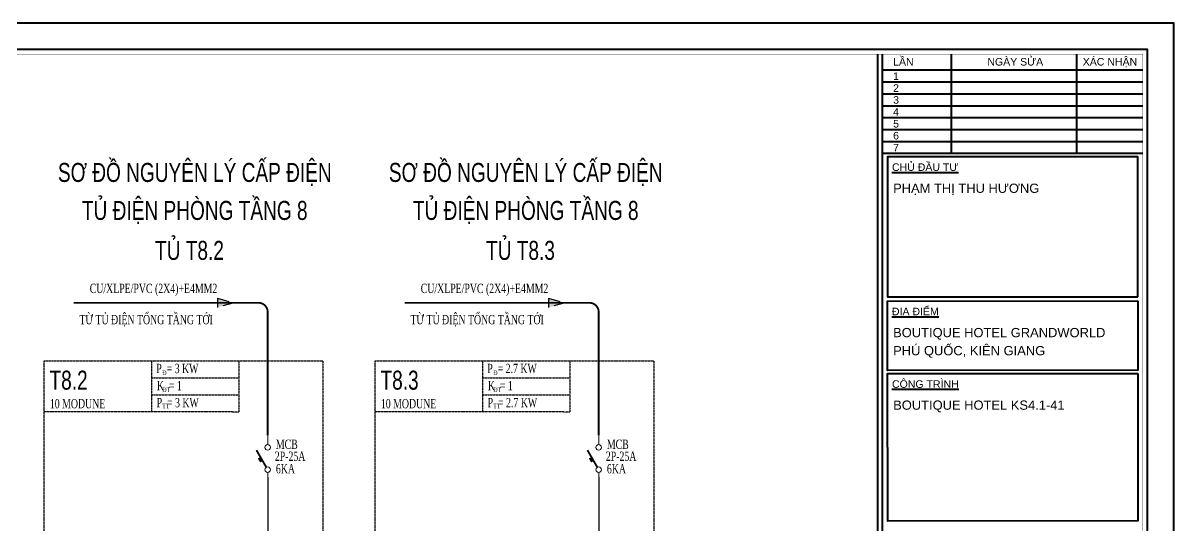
# Model space of a CAD drawing. Header units: inches. Extents: x -30463 to 18, y -115022 to 17.
# Drawn here: x -16762 to -349, y -100889 to -93727 of the extents above; entities that cross this region are included whole.
import ezdxf
from ezdxf.enums import TextEntityAlignment as Align

# ---------------------------------------------------------------- set-up
doc = ezdxf.new("R2010")
doc.units = ezdxf.units.IN
doc.header["$MEASUREMENT"] = 0
for name, pattern in [('CENTER2', [1.125, 0.75, -0.125, 0.125, -0.125]), ('DASHED', [0.282222, 0.141111, -0.141111]), ('HIDDEN', [9.525, 6.35, -3.175])]:
    doc.linetypes.add(name, pattern=pattern)
for name, color, linetype, lineweight in [('6', 6, 'Continuous', 60), ('cat1', 252, 'Continuous', 40), ('dây điện 2', 32, 'Continuous', 25), ('E-TEXT', 4, 'Continuous', 13), ('TBD', 2, 'Continuous', 15)]:
    doc.layers.add(name, color=color, linetype=linetype, lineweight=lineweight)
for name, color, linetype in [('day dan', 3, 'Continuous'), ('Sche', 2, 'Continuous'), ('tbi', 5, 'Continuous'), ('TEXT-E', 30, 'Continuous'), ('XT-Thiet bi dien', 50, 'HIDDEN')]:
    doc.layers.add(name, color=color, linetype=linetype)
doc.styles.add('0-Thuong', font='vntimeh.shx', dxfattribs={"width": 0.7})
doc.styles.add('VnAvantH', font='')
doc.styles.add('VuKtGhiChu', font='arial.ttf', dxfattribs={"height": 2})
doc.styles.add('XT-Text dien', font='vntimeh.shx', dxfattribs={"width": 0.7})
doc.styles.get('VnAvantH').set_extended_font_data('.VnAvantH')

# ---------------------------------------------------------------- blocks, each defined once
blk = doc.blocks.new('A$C074D4DC1')
at = {"color": 142, "true_color": 0x00a1d6}
blk.add_line((38460, 29902), (38460, -377), dxfattribs=at)
at = {"ltscale": 100}
for p, q in [((38565, -377), (38565, 29902)), ((40026, 27808), (40026, 29902)), ((38565, 29573), (44073, 29573)), ((38565, 29321), (44073, 29321)), ((38565, 29069), (44073, 29069)), ((38565, 28816), (44073, 28816)), ((38565, 28564), (44073, 28564)), ((38565, 28312), (44073, 28312)), ((38565, 28060), (44073, 28060)), ((38565, 27808), (44073, 27808)), ((38565, 27808), (44073, 27808))]:
    blk.add_line(p, q, dxfattribs=at)
at = {"color": 7, "ltscale": 100}
blk.add_line((42680, 27808), (42680, 29902), dxfattribs=at)
blk.add_lwpolyline([(44733, -1037), (44733, 30566), (42, 30566), (42, -1037)], close=True)
blk.add_lwpolyline([(2691, 30008), (1638, 30008), (1638, -479), (44175, -479), (44175, 30008), (4075, 30008)])
at = {"color": 142, "true_color": 0x00a1d6, "const_width": 6.02}
blk.add_lwpolyline([(2691, 29906), (1739, 29906), (1739, -377), (44073, -377), (44073, 29906), (4075, 29906)], dxfattribs=at)
at = {"ltscale": 100}
for points in [[(43967, 24770), (43967, 27736), (38671, 27736), (38671, 24770)], [(43967, 24683), (43970, 23215), (38674, 23211), (38672, 24679)], [(43969, 23147), (43971, 20023), (38675, 20018), (38673, 23143)]]:
    blk.add_lwpolyline(points, close=True, dxfattribs=at)
at = {"color": 7, "style": 'VuKtGhiChu'}
for s, height, p in [('LẦN', 159.6, (38790, 29666)), ('NGÀY SỬA', 159.6, (40784, 29666)), ('XÁC NHẬN', 159.6, (42803, 29666)), ('1', 160, (38790, 29362)), ('2', 160, (38790, 29109)), ('3', 160, (38790, 28857)), ('4', 160, (38790, 28605)), ('5', 160, (38790, 28353)), ('6', 160, (38790, 28101)), ('7', 160, (38790, 27848)), ('%%UCHỦ ĐẦU TƯ', 159.61, (38766, 27435)), ('PHẠM THỊ THU HƯƠNG', 195.58, (38790, 26970)), ('%%UĐỊA ĐIỂM', 159.61, (38765, 24378)), ('BOUTIQUE HOTEL GRANDWORLD', 195.58, (38790, 23914)), ('PHÚ QUỐC, KIÊN GIANG', 195.58, (38790, 23531)), ('%%UCÔNG TRÌNH', 159.61, (38766, 22842)), ('BOUTIQUE HOTEL KS4.1-41', 195.58, (38791, 22378))]:
    blk.add_text(s, height=height, dxfattribs=at).set_placement(p)
blk = doc.blocks.new('mt')
at = {"layer": 'XT-Thiet bi dien', "linetype": 'DASHED', "lineweight": -3}
h = blk.add_hatch(color=5, dxfattribs=at)
h.set_gradient(color1=(0, 0, 255), one_color=1, tint=1)
h.paths.add_polyline_path([(3764.42, -1139.31), (3755.52, -1136.86), (3755.52, -1141.76)])
at = {"layer": 'XT-Thiet bi dien', "color": 3, "lineweight": -3}
for p, q in [((3755.52, -1136.86), (3764.42, -1139.31)), ((3755.52, -1136.86), (3755.52, -1141.76)), ((3764.42, -1139.31), (3755.52, -1141.76))]:
    blk.add_line(p, q, dxfattribs=at)
blk = doc.blocks.new('DI2')
at = {"layer": 'TBD'}
for p, q in [((0, 1000), (0, 1250)), ((0, 250), (0, 0))]:
    blk.add_line(p, q, dxfattribs=at)
for points, const_width in [([(-37, 390), (-302, 850)], 50), ([(-177, 533), (-239, 641)], 60)]:
    blk.add_lwpolyline(points, dxfattribs=dict(at, const_width=const_width))
for centre in [(0, 925), (0, 325)]:
    blk.add_circle(centre, 75, dxfattribs=at)

msp = doc.modelspace()

# ---------------------------------------------------------------- linework, layer by layer
at = {"layer": 'dây điện 2', "linetype": 'DASHED', "lineweight": -3, "const_width": 26.5, "elevation": -12909}
for points in [[(-13273, -99609), (-13273, -97851, 0.414214), (-13405, -97719), (-16041, -97719)], [(-8553, -99609), (-8553, -97851, 0.414214), (-8686, -97719), (-11321, -97719)]]:
    msp.add_lwpolyline(points, format="xyb", dxfattribs=at)
at = {"layer": 'Sche', "color": 3, "linetype": 'ByBlock'}
for p, q in [((-13273, -100205, -12909), (-13273, -101475, -12498)), ((-8553, -100205, -12909), (-8553, -101475, -12498))]:
    msp.add_line(p, q, dxfattribs=at)
at = {"layer": 'tbi', "linetype": 'CENTER2'}
for p, q in [((-14930, -98546), (-14930, -99276)), ((-13683, -98546), (-13683, -99277)), ((-10210, -98546), (-10210, -99276)), ((-8963, -98546), (-8963, -99277)), ((-14930, -98789), (-13683, -98789)), ((-10210, -98789), (-8963, -98789)), ((-14930, -99032), (-13683, -99032)), ((-10210, -99032), (-8963, -99032)), ((-13683, -99277), (-16461, -99275)), ((-8963, -99277), (-11741, -99275))]:
    msp.add_line(p, q, dxfattribs=at)
at = {"layer": 'tbi', "linetype": 'CENTER2', "elevation": 0}
for points in [[(-16461, -98546), (-12485, -98546), (-12485, -102767), (-16461, -102767)], [(-11741, -98546), (-7765, -98546), (-7765, -102767), (-11741, -102767)]]:
    msp.add_lwpolyline(points, close=True, dxfattribs=at)

# ---------------------------------------------------------------- block references
at = {"layer": 'cat1', "xscale": 0.6738010520752868, "yscale": 0.6738010520752868, "zscale": 0.6738010520752868}
msp.add_blockref('A$C074D4DC1', (-30491, -114323), dxfattribs=at)
at = {"layer": 'day dan', "linetype": 'DASHED', "lineweight": -3, "xscale": 26.50124739486714, "yscale": 26.50124739486714, "zscale": 26.50124739486714}
for p in [(-113514, -67526, -12909), (-108794, -67526, -12909)]:
    msp.add_blockref('mt', p, dxfattribs=at)
at = {"layer": 'XT-Thiet bi dien', "linetype": 'Continuous', "xscale": 0.5300249480249375, "yscale": 0.5300249480249375, "zscale": 0.5300249480249375}
for p in [(-13273, -100272, -12909), (-8553, -100272, -12909)]:
    msp.add_blockref('DI2', p, dxfattribs=at)

# ---------------------------------------------------------------- texts
at = {"layer": '6', "ltscale": 0.5, "style": '0-Thuong', "width": 0.7}
for p in [(-16379, -99224), (-11659, -99224)]:
    msp.add_text('10 modune', height=132.5, dxfattribs=at).set_placement(p)
at = {"layer": 'E-TEXT', "ltscale": 0.5, "style": 'VnAvantH', "width": 0.75}
for s, p in [('tñ t8.2', (-14388, -96932, 2794)), ('tñ t8.3', (-9668, -96932, 2794))]:
    msp.add_text(s, height=271.1, dxfattribs=at).set_placement(p, align=Align.MIDDLE)
for s, p in [('t8.2', (-16384, -98958)), ('t8.3', (-11664, -98958))]:
    msp.add_text(s, height=271.1, dxfattribs=at).set_placement(p)
at = {"layer": 'TEXT-E', "ltscale": 0.5, "style": 'VnAvantH', "width": 0.75}
for s, p in [('s¬ ®å nguyªn lý cÊp ®iÖn', (-14312, -95848, 2794)), ('s¬ ®å nguyªn lý cÊp ®iÖn', (-9593, -95848, 2794)), ('tñ ®iÖn phßng tÇng 8', (-14313, -96390, 2794)), ('tñ ®iÖn phßng tÇng 8', (-9593, -96390, 2794))]:
    msp.add_text(s, height=271.08, dxfattribs=at).set_placement(p, align=Align.MIDDLE)
at = {"layer": 'TEXT-E', "ltscale": 0.5, "style": 'XT-Text dien', "width": 0.7}
for s, p in [('cu/XLPE/PVC (2x4)+e4mm2', (-14901, -97580, -12909)), ('cu/XLPE/PVC (2x4)+e4mm2', (-10181, -97580, -12909)), ('tõ tñ ®iÖn tæng tÇng tíi', (-15006, -98025, -12909)), ('tõ tñ ®iÖn tæng tÇng tíi', (-10286, -98025, -12909))]:
    msp.add_text(s, height=132.51, dxfattribs=at).set_placement(p, align=Align.CENTER)
at = {"layer": 'TEXT-E', "ltscale": 0.5, "style": '0-Thuong', "width": 0.7}
for s, height, p in [('P  = 3 kW', 132.5, (-14861, -98722)), ('P  = 2.7 kW', 132.51, (-10141, -98722)), ('§', 66.3, (-14777, -98750)), ('§', 66.3, (-10057, -98750)), ('K  = 1', 132.5, (-14853, -98966)), ('§T', 66.3, (-14777, -98993)), ('K  = 1', 132.5, (-10133, -98966)), ('§T', 66.3, (-10057, -98993)), ('P  = 3 kW', 132.5, (-14856, -99209)), ('P  = 2.7 kW', 132.51, (-10136, -99209)), ('TT', 66.3, (-14777, -99225)), ('TT', 66.3, (-10057, -99225)), ('2P-25A', 132.5, (-13171, -99974, -10116)), ('2P-25A', 132.5, (-8451, -99974, -10116))]:
    msp.add_text(s, height=height, dxfattribs=at).set_placement(p)
for s, p in [('MCB', (-13156, -99843, -10116)), ('MCB', (-8436, -99843, -10116)), ('6ka', (-13156, -100192, -10116)), ('6ka', (-8436, -100192, -10116))]:
    msp.add_text(s, height=132.5, dxfattribs=at).set_placement(p, align=Align.BOTTOM_LEFT)

doc.saveas('drawing.dxf')
